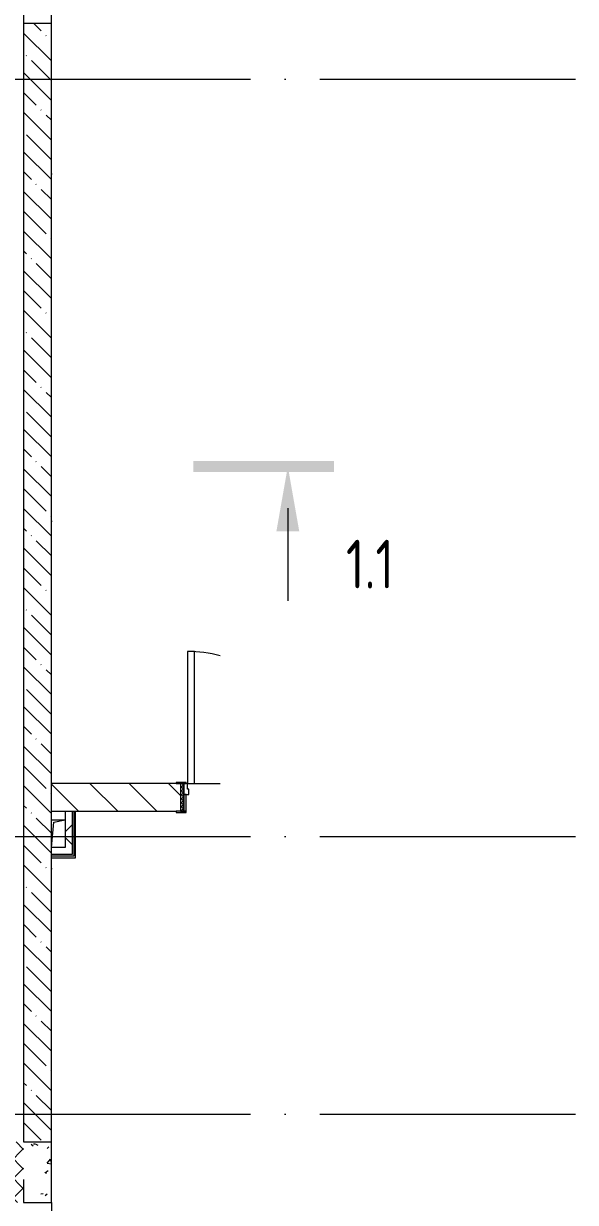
# Model space of a CAD drawing. Header units: millimetres. Extents: x -68946 to 690821, y -552984 to 293768.
# Drawn here: x 68699 to 72673, y -79405 to -70920 of the extents above; entities that cross this region are included whole.
import ezdxf

# ---------------------------------------------------------------- set-up
doc = ezdxf.new("R2010")
doc.units = ezdxf.units.MM
doc.linetypes.add('ADSK_Линия сетки', pattern=[2500, 2000, -250, 0, -250])
doc.linetypes.add('ADSK_Скрыто', pattern=[600, 300, -300])
for name, color, linetype, lineweight in [('A-DETL-GENF-OTLN', 250, 'Continuous', 5), ('A-DOOR-____-MCUT', 250, 'Continuous', 5), ('A-DOOR-____-OTLN', 250, 'Continuous', 5), ('A-DOOR-FRAM-MCUT', 250, 'Continuous', 5), ('A-DOOR-FRAM-OTLN', 250, 'Continuous', 5), ('A-FLOR-____-OTLN', 250, 'Continuous', 9), ('A-GLAZ-____-OTLN', 250, 'Continuous', 5), ('A-WALL-____-MCUT', 250, 'Continuous', 13), ('A-WALL-____-PATT', 250, 'Continuous', 13), ('A-WALL-FNSH-MCUT', 250, 'Continuous', 13), ('G-____-____-SYMB', 250, 'ADSK_Скрыто', 9), ('I-WALL-____-OTLN', 250, 'Continuous', 9), ('S-GRID-____-OTLN', 250, 'Continuous', 9)]:
    doc.layers.add(name, color=color, linetype=linetype, lineweight=lineweight)
doc.styles.add('GOST Common_2', font='', dxfattribs={"width": 0.8, "height": 350})
doc.styles.get('GOST Common_2').set_extended_font_data('GOST Common')

# ---------------------------------------------------------------- blocks, each defined once
blk = doc.blocks.new('_Wn_-As_OpeningMEP_floor__Rectangular - _Wn_-As_OpeningMEP_floor__Rectangular-34853280-АР1_Маркировочный план 2 этажа С1')
at = {"layer": 'A-DETL-GENF-OTLN'}
for p, q in [((-50, -50), (-32.3, 132.3)), ((-32.3, 132.3), (50, 150))]:
    blk.add_line(p, q, dxfattribs=at)
blk = doc.blocks.new('Дверь_СКБ_2Ст_Фрамуга2 - Н_ВВ-13_2700x2600h_Коридоры-42037136-АР1_Маркировочный план 2 этажа С1')
at = {"layer": 'A-DOOR-FRAM-OTLN'}
h = blk.add_hatch(dxfattribs=at)
h.set_pattern_fill('FP_52', color=256, style=0, pattern_type=2)
h.set_pattern_definition([(45, (-1171.384, 164.685), (-14.1421, 14.1421), []), (135, (-1171.384, 164.685), (-14.1421, -14.1421), [])])
h.paths.add_polyline_path([(-1312.5, -100), (-1312.5, 100), (-1337.5, 100), (-1337.5, -100)])
at = {"layer": 'A-DOOR-____-MCUT'}
for p, q in [((-1287.5, 1050), (-1287.5, 100)), ((-1237.5, 1050), (-1287.5, 1050)), ((-1237.5, 100), (-1237.5, 1050)), ((-1287.5, 100), (-1237.5, 100))]:
    blk.add_line(p, q, dxfattribs=at)
at = {"layer": 'A-DOOR-____-OTLN'}
blk.add_arc((-1287.5, 100), 950, 75.62242, 90, dxfattribs=at)
at = {"layer": 'A-DOOR-FRAM-MCUT'}
for p, q in [((-1297.5, 108), (-1367.5, 108)), ((-1367.5, 108), (-1367.5, 100)), ((-1367.5, 100), (-1297.5, 100)), ((-1312.5, 100), (-1337.5, 100)), ((-1337.5, 100), (-1337.5, -100)), ((-1287.5, 100), (-1312.5, 100)), ((-1312.5, 100), (-1312.5, 20)), ((-1312.5, -100), (-1312.5, 100)), ((-1297.5, 100), (-1297.5, 108)), ((-1287.5, 60), (-1287.5, 100)), ((-1312.5, 20), (-1277.5, 20)), ((-1297.5, 20), (-1312.5, 20)), ((-1312.5, 20), (-1312.5, -100)), ((-1297.5, -100), (-1297.5, 20)), ((-1277.5, 60), (-1287.5, 60)), ((-1277.5, 20), (-1277.5, 60)), ((-1297.5, -100), (-1367.5, -100)), ((-1367.5, -100), (-1367.5, -108)), ((-1367.5, -108), (-1297.5, -108)), ((-1337.5, -100), (-1312.5, -100)), ((-1312.5, -100), (-1297.5, -100)), ((-1297.5, -108), (-1297.5, -100))]:
    blk.add_line(p, q, dxfattribs=at)
blk = doc.blocks.new('Разрез - Номер вида сзади_3_5 мм-32550532-АР1_Маркировочный план 2 этажа С1')
at = {"layer": 'G-____-____-SYMB', "linetype": 'Continuous'}
for points in [[(9.798, 0.404), (9.798, -0.394), (-0.333, -0.394), (-0.333, 0.404)], [(2.176, -4.675), (3, 0), (3.824, -4.675)]]:
    blk.add_hatch(color=256, dxfattribs=at).paths.add_polyline_path(points)
at = {"layer": 'G-____-____-SYMB', "linetype": 'Continuous', "lineweight": 20}
blk.add_line((3, -3), (3, -9.663), dxfattribs=at)

msp = doc.modelspace()

# ---------------------------------------------------------------- hatches: boundary and pattern name
at = {"layer": 'A-WALL-____-PATT', "lineweight": 15, "true_color": 0x000000}
h = msp.add_hatch(dxfattribs=at)
h.set_pattern_fill('FP_23', color=18, style=0, pattern_type=2)
h.set_pattern_definition([(135, (-601.3, -122294.79), (-142.5612, -142.5612), []), (135, (-458.73, -122294.79), (-142.5612, -142.5612), [252.016, -50.403, 3.353, -47.05])])
h.paths.add_polyline_path([(68698.7078, -78969.7287), (68898.7078, -78969.7287), (68898.7078, -70919.7883), (68698.7078, -70919.7883), (68698.7078, -78814.4683)])
h = msp.add_hatch(dxfattribs=at)
h.set_pattern_fill('FP_1', color=18, style=0, pattern_type=2)
h.set_pattern_definition([(135, (-601.3, -122294.79), (-141.42136, -141.42136), [])])
h.paths.add_polyline_path([(68973.3732, -76589.7878), (69828.7078, -76589.7878), (69828.7078, -76389.7878), (68898.7078, -76389.7878), (68898.7078, -76589.7878)])
h = msp.add_hatch(dxfattribs=at)
h.set_pattern_fill('FP_25', color=18, style=0, pattern_type=2)
h.set_pattern_definition([(45, (-601.3, -122294.79), (-141.42136, 141.42136), []), (135, (-601.3, -122294.79), (-141.42136, -141.42136), [])])
h.paths.add_polyline_path([(69048.7078, -76850.6145), (69048.7078, -76589.7878), (68998.7078, -76589.7878), (68998.7078, -76850.6145)])
h = msp.add_hatch(dxfattribs=at)
h.set_pattern_fill('FP_17', color=18, style=0, pattern_type=2)
h.set_pattern_definition([(45, (-601.29, -122294.79), (-70.71068, 70.71068), []), (135, (-601.29, -122294.79), (-70.71068, -70.71068), [])])
h.paths.add_polyline_path([(68598.7078, -79404.7883), (68698.7078, -79404.7883), (68698.7078, -78969.7878), (68598.7078, -78969.7878), (68598.7078, -79364.1514)])
h = msp.add_hatch(dxfattribs=at)
h.set_pattern_fill('FP_24', color=18, style=0, pattern_type=2)
h.set_pattern_definition([(50, (-601.3, -122294.8), (364.3679, -31.8783), [38.1, -419.1]), (355, (-601.3, -122294.8), (-70.4859, 382.1133), [30.48, -335.28]), (100.451, (-570.93, -122297.45), (293.885, 350.2334), [32.38, -356.18]), (46.184, (-601.3, -122193.2), (542.1585, -84.0858), [57.15, -628.65]), (96.636, (-556.1, -122200.2), (474.805, 494.8554), [48.57, -534.27]), (351.184, (-601.3, -122193.2), (474.8102, 494.85), [45.72, -502.92]), (21, (-550.5, -122218.6), (303.2285, -204.5305), [38.1, -419.1]), (326, (-550.5, -122218.6), (123.6039, 368.376), [30.48, -335.28]), (71.451, (-525.22, -122235.63), (426.8341, 163.8427), [32.38, -356.18]), (37.5, (-601.29, -122294.79), (6.17665, 169.11015), [16.764, -314.452, 16.764, -323.596, -336.55]), (37.5, (-601.29, -122294.79), (6.17665, 169.11015), [-671.576, 16.764, -319.786]), (7.5, (-601.3, -122294.79), (133.63888, 200.3615), [16.764, -177.292, 16.764, -306.832, -128.27]), (7.5, (-601.3, -122294.79), (133.63888, 200.3615), [-517.652, 16.764, -111.506]), (327.5, (-714.58, -122294.79), (271.18182, -11.45836), [16.764, -110.236, 16.764, -379.476, -525.78]), (327.5, (-714.58, -122294.79), (271.18182, -11.45836), [-523.24, 16.764, -509.016]), (317.5, (-765.38, -122294.8), (296.2585, 50.85285), [16.764, -148.336, 16.764, -246.38, -373.38]), (317.5, (-765.38, -122294.8), (296.2585, 50.85285), [-428.244, 16.764, -356.616])])
h.paths.add_polyline_path([(68898.7078, -79404.7883), (68898.7078, -78969.7287), (68698.7078, -78969.7287), (68698.7078, -79404.7883)])

# ---------------------------------------------------------------- linework, layer by layer
at = {"layer": 'A-FLOR-____-OTLN', "color": 18, "lineweight": 5, "true_color": 0x000000}
for p, q in [((68698.7078, -67619.7878), (68698.7078, -70919.7883)), ((69928.7078, -76389.7878), (70114.4713, -76389.7878)), ((68898.7078, -76650.6145), (68998.7078, -76650.6145))]:
    msp.add_line(p, q, dxfattribs=at)
at = {"layer": 'A-WALL-____-MCUT', "color": 18, "lineweight": 15, "true_color": 0x000000}
for p, q in [((68698.7078, -70919.7883), (68698.7078, -78969.7287)), ((68898.7078, -70919.7883), (68698.7078, -70919.7883)), ((68898.7078, -78969.7287), (68898.7078, -70919.7883)), ((69798.7078, -76389.7878), (68898.7078, -76389.7878)), ((68898.7078, -76589.7878), (69798.7078, -76589.7878)), ((68998.7078, -76589.7878), (68998.7078, -76850.6145)), ((69048.7078, -76589.7878), (69048.7078, -76900.6145)), ((69061.2078, -76589.7878), (69061.2078, -76913.1145)), ((68998.7078, -76850.6145), (68898.7078, -76850.6145)), ((69048.7078, -76900.6145), (68898.7078, -76900.6145)), ((69061.2078, -76913.1145), (68898.7078, -76913.1145)), ((68698.7078, -78969.7287), (68898.7078, -78969.7287)), ((68898.7078, -79404.7883), (68898.7078, -78969.7287)), ((68898.7078, -78969.7287), (68898.7078, -78969.7287)), ((68698.7078, -79239.7878), (68698.7078, -79404.7883)), ((68698.7078, -79404.7883), (68898.7078, -79404.7883))]:
    msp.add_line(p, q, dxfattribs=at)
at = {"layer": 'A-WALL-FNSH-MCUT', "lineweight": 15}
for p, q in [((69073.7078, -76925.6145), (69073.7078, -76589.7878)), ((68898.7078, -76925.6145), (69073.7078, -76925.6145))]:
    msp.add_line(p, q, dxfattribs=at)
at = {"layer": 'I-WALL-____-OTLN', "color": 18, "lineweight": 15, "true_color": 0x000000}
msp.add_line((68898.7078, -79404.7883), (68898.7078, -80463.5175), dxfattribs=at)
at = {"layer": 'S-GRID-____-OTLN', "color": 18, "linetype": 'ADSK_Линия сетки', "true_color": 0x000000}
for p, q in [((68898.7078, -81752.3092), (68898.7078, -61092.7832)), ((-4170.8434, -71319.7878), (72672.5335, -71319.7878)), ((-4170.8434, -76769.7878), (72672.5335, -76769.7878)), ((-4170.8434, -78769.7878), (72672.5335, -78769.7878))]:
    msp.add_line(p, q, dxfattribs=at)

# ---------------------------------------------------------------- block references
at = {"layer": 'A-DOOR-____-OTLN', "color": 18, "true_color": 0x000000}
msp.add_blockref('Дверь_СКБ_2Ст_Фрамуга2 - Н_ВВ-13_2700x2600h_Коридоры-42037136-АР1_Маркировочный план 2 этажа С1', (71166.2078, -76489.7878), dxfattribs=at)
at = {"layer": 'A-GLAZ-____-OTLN', "color": 18, "true_color": 0x000000}
msp.add_blockref('_Wn_-As_OpeningMEP_floor__Rectangular - _Wn_-As_OpeningMEP_floor__Rectangular-34853280-АР1_Маркировочный план 2 этажа С1', (68948.7078, -76800.6145), dxfattribs=at)
at = {"layer": 'G-____-____-SYMB', "linetype": 'Continuous', "lineweight": 40, "extrusion": (0, 0, -1), "xscale": 99.99999999999993, "yscale": 99.99999999999993, "zscale": 99.99999999999993}
msp.add_blockref('Разрез - Номер вида сзади_3_5 мм-32550532-АР1_Маркировочный план 2 этажа С1', (-70901.5724, -74107.4559), dxfattribs=at)

# ---------------------------------------------------------------- texts
at = {"layer": 'G-____-____-SYMB', "linetype": 'Continuous', "insert": (71020.4088, -74635.1501), "char_height": 350, "width": 436.118, "attachment_point": 1, "style": 'GOST Common_2'}
msp.add_mtext('1.1', dxfattribs=at)

doc.saveas('drawing.dxf')
